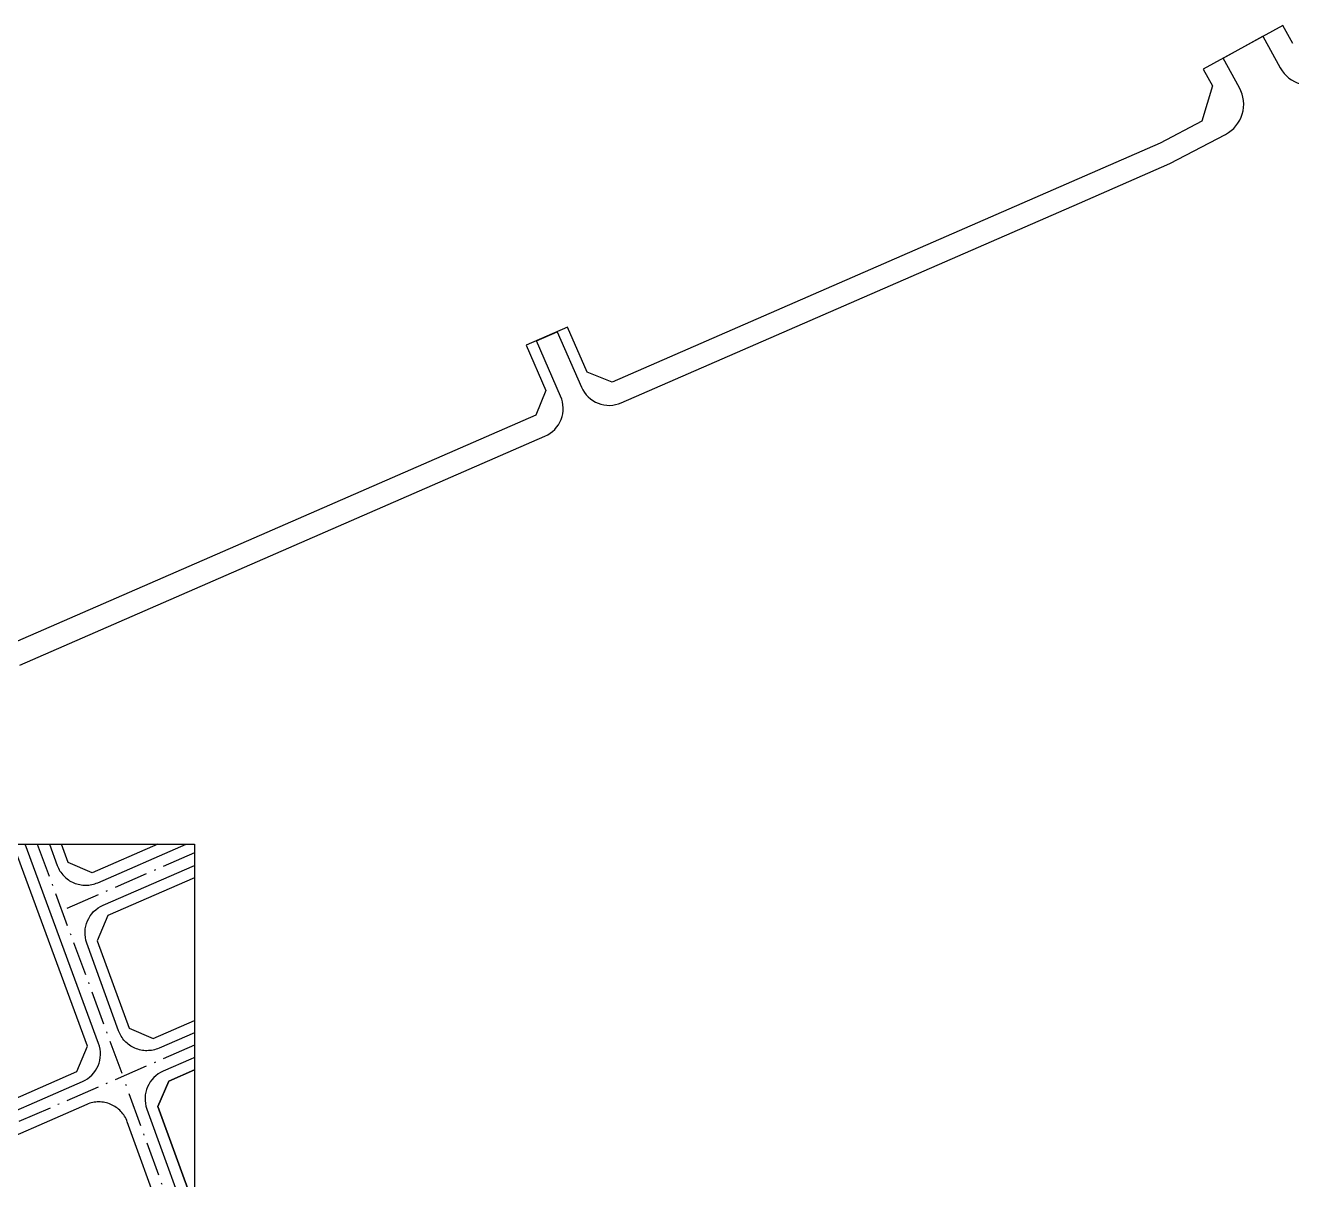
# Model space of a CAD drawing. Header units: metres. Extents: x 568006 to 1139366, y 2064802 to 4131555.
# Drawn here: x 568671.7 to 569006.6, y 2066344.4 to 2066649.6 of the extents above; entities that cross this region are included whole.
import ezdxf
from ezdxf.enums import TextEntityAlignment as Align
from ezdxf.xclip import XClip

# ---------------------------------------------------------------- set-up
doc = ezdxf.new("R2010")
doc.units = ezdxf.units.M
doc.header["$XCLIPFRAME"] = 0
doc.linetypes.add('ACAD_ISO10W100', pattern=[18.5, 12, -3, 0.5, -3])
doc.layers.add('boDnv', color=54, linetype='CONTINUOUS', lineweight=25)
doc.layers.add('hung-demlonha', color=7, linetype='CONTINUOUS', lineweight=15)
for name, color, linetype in [('BoThamCo', 94, 'CONTINUOUS'), ('datOlienke', 42, 'CONTINUOUS'), ('ghi_chu', 7, 'CONTINUOUS'), ('LogDg', 7, 'CONTINUOUS'), ('TimDg', 222, 'CONTINUOUS'), ('ViaHeS', 32, 'CONTINUOUS')]:
    doc.layers.add(name, color=color, linetype=linetype)
doc.styles.add('QH1', font='arialbd.ttf', dxfattribs={"width": 0.8})

# ---------------------------------------------------------------- blocks, each defined once
blk = doc.blocks.new('tmbc_khub')
at = {"layer": 'BoThamCo'}
blk.add_lwpolyline([(6.878, 415.7), (0.058, 418.174), (-6.762, 415.202), (-9.645, 408.502), (29.993, 298.909), (36.016, 296.722), (55.218, 307.893), (57.303, 314.88)], close=True, dxfattribs=at)
at = {"layer": 'datOlienke'}
for points in [[(97.727, 568.284), (104.547, 565.81), (117.992, 538.929), (115.645, 532.46), (-27.027, 470.271), (-33.34, 472.965), (-43.74, 501.176), (-40.886, 507.865)], [(138.857, 497.212), (127.84, 519.238), (121.02, 521.712), (-22.869, 458.993), (-25.723, 452.304), (-17.201, 429.187), (-10.888, 426.494), (136.51, 490.742)]]:
    blk.add_lwpolyline(points, close=True, dxfattribs=at)
blk.add_lwpolyline([(-75.74, 492.679, -0.0018883), (-88.168, 487.404), (-91.08, 480.772), (-64.904, 408.399), (-58.62, 405.694), (-31.074, 417.696), (-28.22, 424.385), (-54.759, 496.373), (-61.072, 499.066), (-74.051, 493.409, -0.0014744)], format="xyb", close=True, dxfattribs=at)
at = {"layer": 'LogDg'}
for points in [[(-25.555, 467.64), (117.972, 530.202, 0.429738), (121.931, 541.114), (107.149, 570.669, 0.3988577), (96.797, 574.424), (-43.382, 513.322, 0.3973692), (-47.692, 503.221), (-36.258, 472.207, 0.431261)], [(-20.069, 428.504), (-28.447, 451.666, -0.3955879), (-24.12, 461.72), (121.434, 525.165, -0.3988577), (131.785, 521.41), (142.796, 499.396, -0.429738), (138.837, 488.484), (-9.35, 423.891, -0.4330878)], [(38.381, 294.627), (56.991, 305.454, 0.3958327), (60.123, 315.948), (9.446, 417.272, 0.3988577), (-0.905, 421.027), (-8.245, 417.828, 0.3955879), (-12.571, 407.773), (26.835, 298.821, 0.4679364)], [(-28.453, 409.021), (-58.768, 395.812, 0.3956287), (-63.095, 385.757), (-21.484, 270.709, 0.4679364), (-9.938, 266.515), (19.054, 283.382, 0.3624568), (22.554, 293.018), (-17.734, 404.408, 0.4330459)]]:
    blk.add_lwpolyline(points, format="xyb", close=True, dxfattribs=at)
blk.add_lwpolyline([(-87.246, 494.303, 0.3988265), (-95.512, 475.385), (-70.593, 406.488, 0.4330459), (-59.875, 401.875), (-29.618, 415.058, 0.3974101), (-25.308, 425.16), (-52.881, 499.95, 0.431261), (-63.583, 504.517), (-64.013, 504.33, -0.0037754), (-87.246, 494.303)], format="xyb", dxfattribs=at)
at = {"layer": 'TimDg', "linetype": 'ACAD_ISO10W100', "ltscale": 0.75}
blk.add_lwpolyline([(-637.358, 375.433), (-526.554, 386.851, 0.0212183), (-484.582, 392.986), (-439.364, 401.567, 0.0205674), (-399.317, 410.888), (-113.509, 489.93, 0.0050405), (-80.47, 503.707, 0.0014744), (-78.846, 504.409), (260.57, 652.356), (289.002, 667.327)], format="xyb", dxfattribs=at)
for points in [[(-104.275, 665.216), (-55.137, 514.744), (-18.902, 416.455)], [(131.178, 532.685), (-35.041, 460.233)], [(152.043, 490.967), (-77.691, 390.83)], [(28.497, 285.406), (-18.902, 416.455)]]:
    blk.add_lwpolyline(points, dxfattribs=at)
at = {"layer": 'ViaHeS'}
for points in [[(97.727, 568.284), (104.547, 565.81), (117.992, 538.929), (115.645, 532.46), (-27.027, 470.271), (-33.34, 472.965), (-43.74, 501.176), (-40.886, 507.865)], [(138.857, 497.212), (127.84, 519.238), (121.02, 521.712), (-22.869, 458.993), (-25.723, 452.304), (-17.201, 429.187), (-10.888, 426.494), (136.51, 490.742)], [(29.993, 298.909), (-9.645, 408.502), (-6.762, 415.202), (0.058, 418.174), (6.878, 415.7), (57.303, 314.88), (55.218, 307.893), (36.016, 296.722)]]:
    blk.add_lwpolyline(points, close=True, dxfattribs=at)
blk.add_lwpolyline([(-75.74, 492.679, -0.0018883), (-88.168, 487.404), (-91.08, 480.772), (-64.904, 408.399), (-58.62, 405.694), (-31.074, 417.696), (-28.22, 424.385), (-54.759, 496.373), (-61.072, 499.066), (-74.051, 493.409, -0.0014744)], format="xyb", close=True, dxfattribs=at)
at = {"layer": 'hung-demlonha', "color": 7, "ltscale": 5, "style": 'QH1', "width": 0.65}
for tag, p in [('BT04', (-109.598, 191.643)), ('BT06', (-305.798, 171.199)), ('BT05', (-282.572, 137.244))]:
    blk.add_attdef(tag, text='', height=3.96, rotation=0, dxfattribs=at).set_placement(p, align=Align.CENTER)

msp = doc.modelspace()

# ---------------------------------------------------------------- linework, layer by layer
at = {"layer": 'boDnv'}
msp.add_lwpolyline([(568324.39, 2066433.07), (568716.38, 2066433.07), (568716.38, 2065955.24), (568324.39, 2065955.24)], close=True, dxfattribs=at)
at = {"layer": 'LogDg'}
msp.add_lwpolyline([(568670.21, 2066480.44), (568809.1, 2066540.98, 0.414214), (568813.24, 2066551.51), (568806.84, 2066566.18), (568812.34, 2066568.57), (568818.74, 2066553.91, 0.414214), (568829.27, 2066549.77), (568950.45, 2066602.59), (568974.35, 2066613.01), (568989.06, 2066620.75, 0.419837), (568992.75, 2066633.06), (568988.43, 2066640.89), (568998.94, 2066646.69), (569003.54, 2066638.35, 0.408717), (569015.62, 2066634.73)], format="xyb", dxfattribs=at)
at = {"layer": 'ViaHeS', "elevation": 0}
msp.add_lwpolyline([(569006.83, 2066644.79), (569004.19, 2066649.58), (568983.18, 2066638), (568985.59, 2066633.62), (568982.78, 2066624.23), (568971.75, 2066618.42), (568826.87, 2066555.27), (568820.29, 2066557.85), (568815.09, 2066569.77), (568804.09, 2066564.98), (568809.29, 2066553.06), (568806.7, 2066546.48), (568723.81, 2066510.35), (568667.61, 2066485.85)], dxfattribs=at)

# ---------------------------------------------------------------- next in the draw order: block references
at = {"layer": 'ghi_chu'}
ref = msp.add_blockref('tmbc_khub', (568716.38, 2065955.24), dxfattribs=at)
XClip(ref).set_block_clipping_path([(-391.9901366149, 0), (0, 477.830198009)])

doc.saveas('drawing.dxf')
